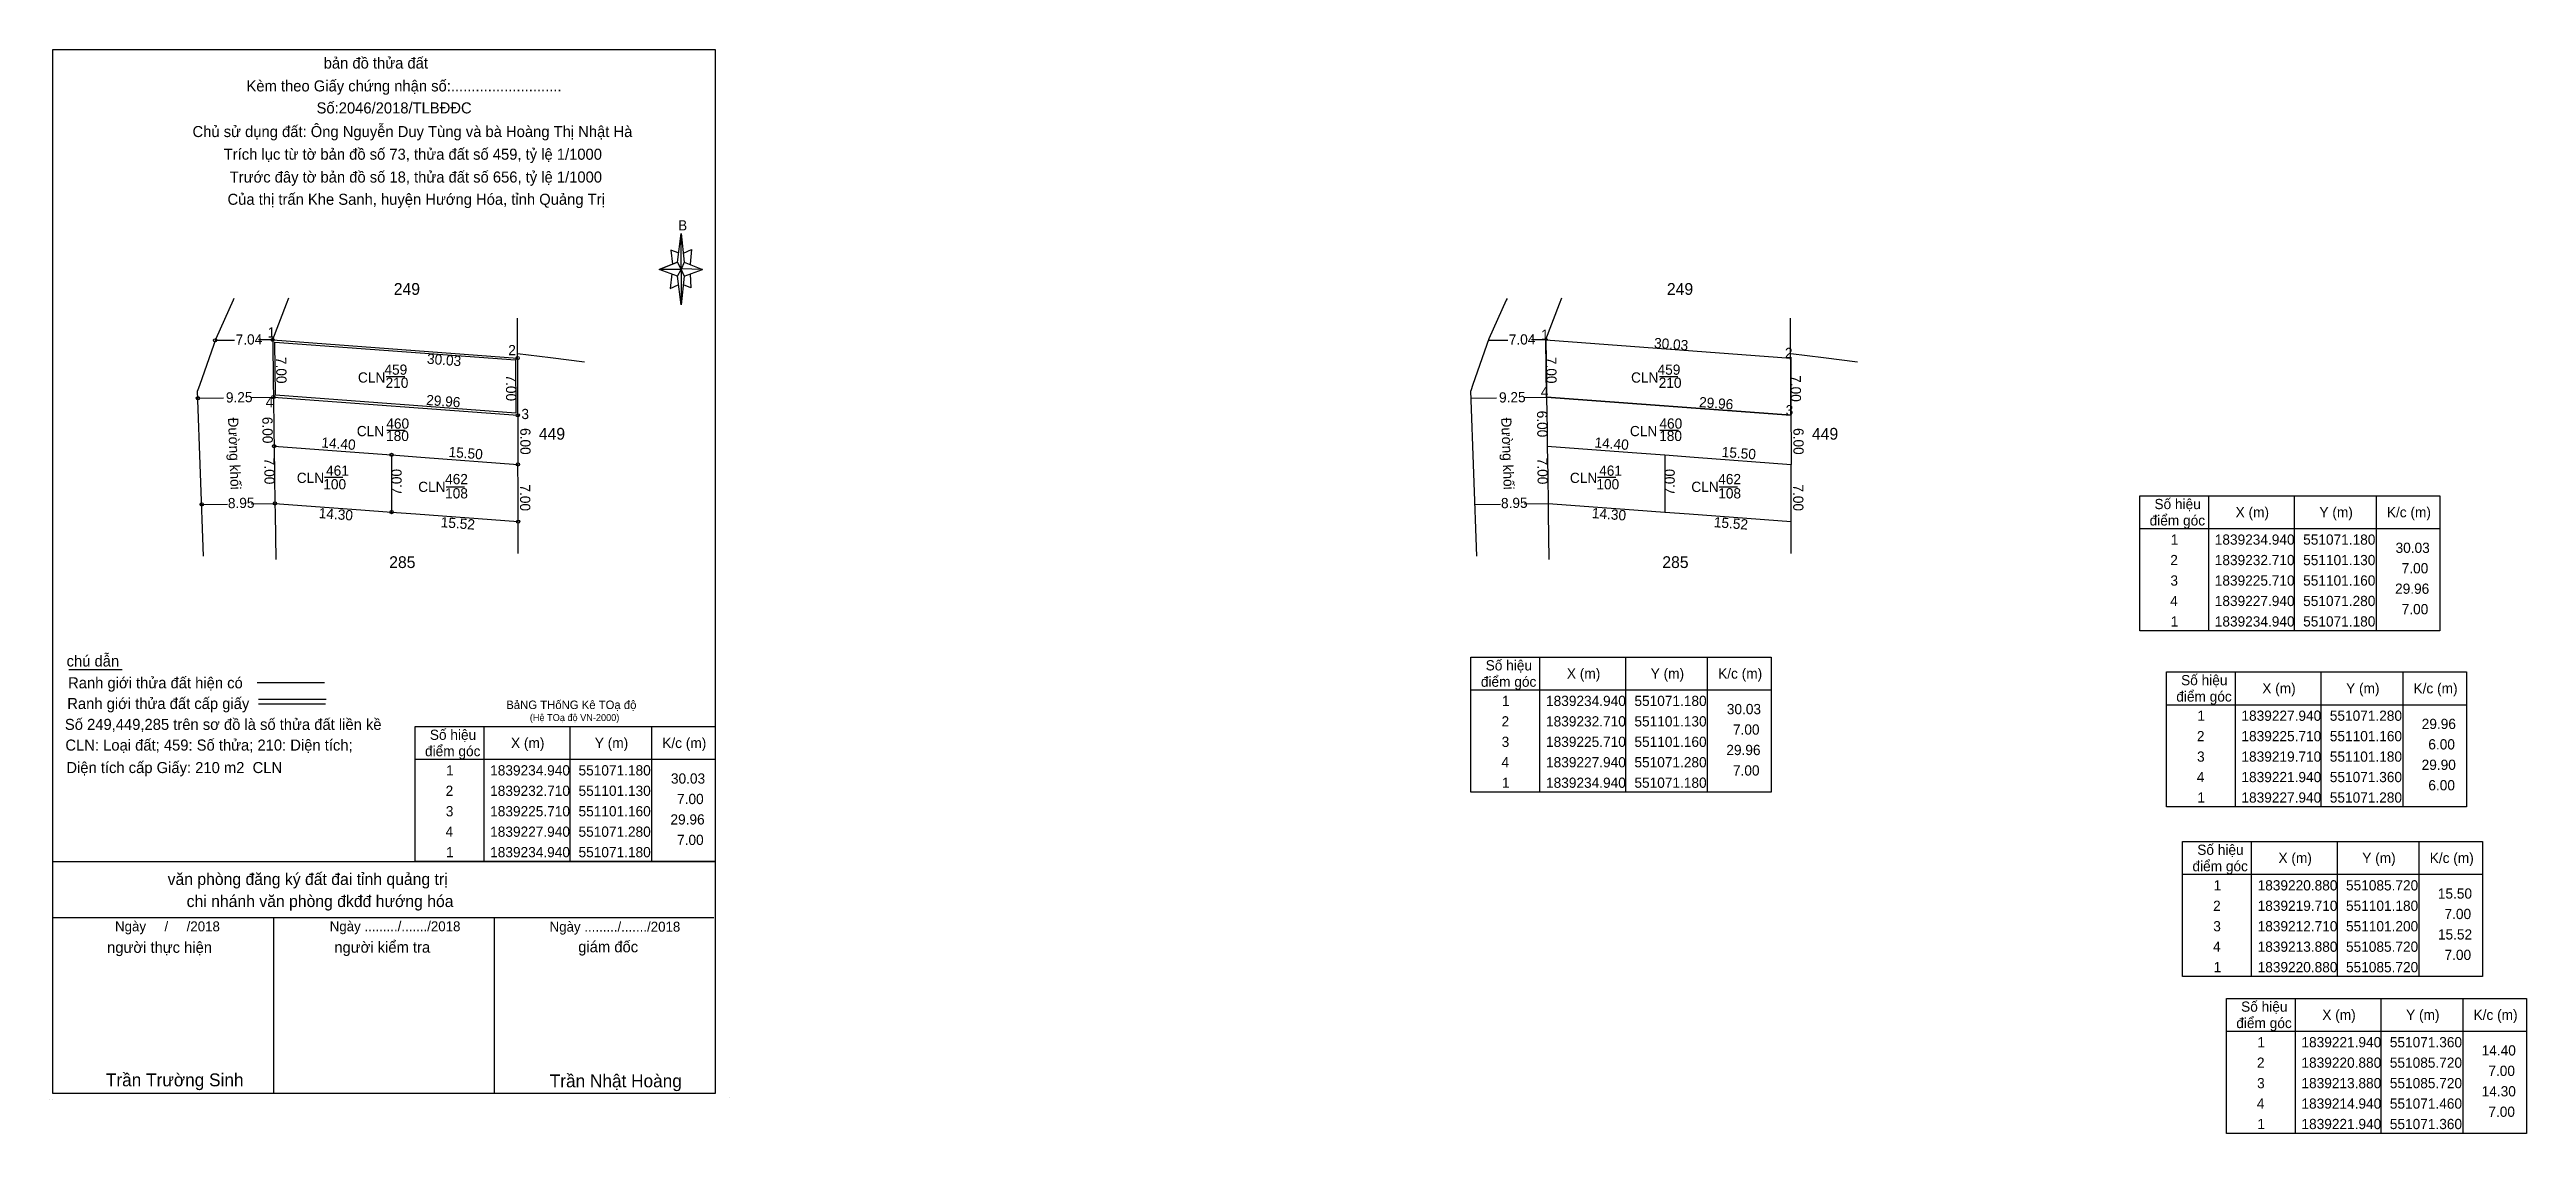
# Model space of a CAD drawing. Extents: x 550888 to 551191, y 1839138 to 1839270.
import ezdxf

# ---------------------------------------------------------------- set-up
doc = ezdxf.new("R2010")
doc.units = 0
for name, color, linetype in [('Level 1', 7, 'Continuous'), ('Level 10', 7, 'Continuous'), ('Level 17', 7, 'Continuous'), ('Level 23', 7, 'Continuous'), ('Level 5', 7, 'Continuous'), ('Level 6', 7, 'Continuous'), ('Level 61', 7, 'Continuous'), ('Level 63', 7, 'Continuous')]:
    doc.layers.add(name, color=color, linetype=linetype)

msp = doc.modelspace()

# ---------------------------------------------------------------- linework, layer by layer
at = {"layer": 'Level 1'}
for points in [[(550915.72, 1839234.67), (550945.17, 1839232.48), (550945.2, 1839225.98), (550915.82, 1839228.17)], [(551071.18, 1839234.94), (551101.13, 1839232.71), (551101.16, 1839225.71), (551071.28, 1839227.94)]]:
    msp.add_lwpolyline(points, close=True, dxfattribs=at)
at = {"layer": 'Level 10'}
for p, q in [((550945.4, 1839237.32), (550945.4, 1839237.6)), ((550945.44, 1839227.68), (550945.4, 1839237.32)), ((551101.11, 1839237.32), (551101.11, 1839237.6)), ((551101.15, 1839227.68), (551101.11, 1839237.32)), ((550908.43, 1839234.88), (550910.81, 1839234.91)), ((550913.73, 1839234.96), (550915.47, 1839234.98)), ((550915.47, 1839234.94), (550945.42, 1839232.71)), ((551064.14, 1839234.88), (551066.52, 1839234.91)), ((551069.44, 1839234.96), (551071.18, 1839234.98)), ((551071.18, 1839234.94), (551101.13, 1839232.71)), ((550906.32, 1839227.8), (550909.45, 1839227.85)), ((550912.82, 1839227.9), (550915.57, 1839227.94)), ((550915.57, 1839227.94), (550945.45, 1839225.71)), ((550945.45, 1839225.71), (550945.44, 1839227.68)), ((551062.03, 1839227.8), (551065.16, 1839227.85)), ((551068.53, 1839227.9), (551071.28, 1839227.94)), ((551071.28, 1839227.94), (551101.16, 1839225.71)), ((551101.16, 1839225.71), (551101.15, 1839227.68)), ((550945.45, 1839225.71), (550945.46, 1839221.62)), ((551101.16, 1839225.71), (551101.17, 1839221.62)), ((550915.65, 1839221.94), (550926.05, 1839221.17)), ((550945.46, 1839221.62), (550945.46, 1839220.82)), ((551071.36, 1839221.94), (551081.76, 1839221.17)), ((551101.17, 1839221.62), (551101.17, 1839220.82)), ((550926.05, 1839221.17), (550930.01, 1839220.88)), ((550930.01, 1839220.88), (550930.01, 1839216.18)), ((550930.01, 1839220.88), (550933.6, 1839220.61)), ((550933.6, 1839220.61), (550945.47, 1839219.71)), ((550945.46, 1839220.82), (550945.47, 1839219.71)), ((550945.48, 1839216.68), (550945.47, 1839219.71)), ((551081.76, 1839221.17), (551085.72, 1839220.88)), ((551085.72, 1839220.88), (551085.72, 1839216.18)), ((551085.72, 1839220.88), (551089.31, 1839220.61)), ((551089.31, 1839220.61), (551101.18, 1839219.71)), ((551101.17, 1839220.82), (551101.18, 1839219.71)), ((551101.19, 1839216.68), (551101.18, 1839219.71)), ((550930.01, 1839216.18), (550930.01, 1839213.88)), ((550945.49, 1839212.71), (550945.48, 1839216.68)), ((551085.72, 1839216.18), (551085.72, 1839213.88)), ((551101.2, 1839212.71), (551101.19, 1839216.68)), ((550906.8, 1839214.82), (550909.94, 1839214.86)), ((550912.82, 1839214.9), (550915.75, 1839214.94)), ((550915.75, 1839214.94), (550926.24, 1839214.16)), ((550926.24, 1839214.16), (550930.01, 1839213.88)), ((550930.01, 1839213.88), (550932.99, 1839213.65)), ((550932.99, 1839213.65), (550945.49, 1839212.71)), ((551062.51, 1839214.82), (551065.65, 1839214.86)), ((551068.53, 1839214.9), (551071.46, 1839214.94)), ((551071.46, 1839214.94), (551081.95, 1839214.16)), ((551081.95, 1839214.16), (551085.72, 1839213.88)), ((551085.72, 1839213.88), (551088.7, 1839213.65)), ((551088.7, 1839213.65), (551101.2, 1839212.71))]:
    msp.add_line(p, q, dxfattribs=at)
at = {"layer": 'Level 17'}
msp.add_line((550890.55, 1839194.63), (550897.07, 1839194.63), dxfattribs=at)
at = {"layer": 'Level 23'}
for p, q in [((550910.64, 1839239.8), (550908.5, 1839235.08)), ((550910.73, 1839240), (550910.64, 1839239.8)), ((550917.15, 1839239.33), (550917.44, 1839240.09)), ((551066.35, 1839239.8), (551064.21, 1839235.08)), ((551066.44, 1839240), (551066.35, 1839239.8)), ((551072.86, 1839239.33), (551073.15, 1839240.09)), ((550915.47, 1839234.98), (550917.15, 1839239.33)), ((551071.18, 1839234.98), (551072.86, 1839239.33)), ((550908.5, 1839235.08), (550906.56, 1839229.46)), ((550915.47, 1839234.98), (550915.54, 1839229.73)), ((551064.21, 1839235.08), (551062.27, 1839229.46)), ((551071.18, 1839234.98), (551071.25, 1839229.73)), ((550949.44, 1839232.73), (550945.42, 1839233.23)), ((550953.6, 1839232.21), (550949.44, 1839232.73)), ((551105.15, 1839232.73), (551101.13, 1839233.23)), ((551109.31, 1839232.21), (551105.15, 1839232.73)), ((550906.56, 1839229.46), (550906.29, 1839228.69)), ((550907.03, 1839208.49), (550906.29, 1839228.69)), ((550915.54, 1839229.73), (550915.57, 1839227.94)), ((550915.57, 1839227.94), (550915.63, 1839223.95)), ((551062.27, 1839229.46), (551062, 1839228.69)), ((551062.74, 1839208.49), (551062, 1839228.69)), ((551071.25, 1839229.73), (551071.28, 1839227.94)), ((551071.28, 1839227.94), (551071.34, 1839223.95)), ((550915.63, 1839223.95), (550915.63, 1839223.67)), ((550915.63, 1839223.67), (550915.65, 1839221.94)), ((550915.65, 1839221.94), (550915.7, 1839218.26)), ((551071.34, 1839223.95), (551071.34, 1839223.67)), ((551071.34, 1839223.67), (551071.36, 1839221.94)), ((551071.36, 1839221.94), (551071.41, 1839218.26)), ((550915.7, 1839218.26), (550915.75, 1839214.94)), ((551071.41, 1839218.26), (551071.46, 1839214.94)), ((550915.75, 1839214.94), (550915.77, 1839213.69)), ((550915.77, 1839213.69), (550915.86, 1839208.1)), ((550945.5, 1839209.75), (550945.49, 1839212.71)), ((551071.46, 1839214.94), (551071.48, 1839213.69)), ((551071.48, 1839213.69), (551071.57, 1839208.1)), ((551101.21, 1839209.75), (551101.2, 1839212.71)), ((550945.5, 1839208.82), (550945.5, 1839209.75)), ((551101.21, 1839208.82), (551101.21, 1839209.75))]:
    msp.add_line(p, q, dxfattribs=at)
at = {"layer": 'Level 5'}
for p, q in [((550965.17, 1839245.53), (550964.18, 1839245.89)), ((550964.18, 1839245.89), (550964.36, 1839244.18)), ((550964.99, 1839244.45), (550965.44, 1839247.96)), ((550965.71, 1839245.53), (550966.7, 1839245.98)), ((550966.7, 1839245.98), (550966.52, 1839244.18)), ((550964.99, 1839244.45), (550962.74, 1839243.55)), ((550962.74, 1839243.55), (550964.99, 1839244.45)), ((550964.99, 1839242.74), (550962.74, 1839243.55)), ((550965.44, 1839243.55), (550962.74, 1839243.55)), ((550964.27, 1839243.01), (550964.09, 1839241.21)), ((550965.44, 1839243.55), (550964.99, 1839244.45)), ((550964.99, 1839244.45), (550965.8, 1839242.74)), ((550968.05, 1839243.55), (550965.44, 1839243.64)), ((550965.44, 1839243.64), (550965.44, 1839243.55)), ((550965.44, 1839243.55), (550965.8, 1839242.74)), ((550965.8, 1839242.74), (550965.44, 1839239.23)), ((550965.8, 1839244.45), (550968.05, 1839243.55)), ((550965.8, 1839242.74), (550968.05, 1839243.55)), ((550965.8, 1839242.74), (550968.05, 1839243.55)), ((550966.52, 1839243.01), (550966.61, 1839241.3)), ((550964.09, 1839241.21), (550965.08, 1839241.66)), ((550966.61, 1839241.3), (550965.71, 1839241.66)), ((550888.6, 1839171.16), (550969.6, 1839171.16)), ((550888.6, 1839164.32), (550969.42, 1839164.32)), ((550888.6, 1839164.32), (550969.42, 1839164.32)), ((550888.6, 1839164.32), (550969.42, 1839164.32)), ((550888.6, 1839142.81), (550888.6, 1839164.32)), ((550915.6, 1839142.81), (550915.6, 1839164.32)), ((550942.6, 1839142.81), (550942.6, 1839164.32)), ((550969.6, 1839142.81), (550888.6, 1839142.81)), ((550888.18, 1839142.11), (550888.18, 1839142.11)), ((550888.18, 1839142.11), (550888.18, 1839142.11)), ((550888.18, 1839142.11), (550888.18, 1839142.11)), ((550888.54, 1839142.05), (550888.54, 1839142.05)), ((550888.54, 1839142.05), (550888.54, 1839142.05)), ((550888.54, 1839142.05), (550888.54, 1839142.05))]:
    msp.add_line(p, q, dxfattribs=at)
for points in [[(550888.6, 1839270.43), (550969.6, 1839270.43), (550969.6, 1839142.81), (550888.6, 1839142.81)], [(550965.44, 1839247.96), (550965.8, 1839244.45), (550965.44, 1839243.55)], [(550965.44, 1839243.55), (550965.44, 1839239.23), (550964.99, 1839242.74)]]:
    msp.add_lwpolyline(points, close=True, dxfattribs=at)
at = {"layer": 'Level 6'}
for p, q in [((550913.59, 1839193.06), (550921.82, 1839193.06)), ((550913.72, 1839190.99), (550922, 1839190.99)), ((550913.72, 1839190.43), (550921.94, 1839190.43)), ((550971.31, 1839142.36), (550971.31, 1839142.36)), ((550971.31, 1839142.36), (550971.31, 1839142.36)), ((550971.31, 1839142.36), (550971.31, 1839142.36))]:
    msp.add_line(p, q, dxfattribs=at)
at = {"layer": 'Level 63'}
for p, q in [((550929.37, 1839230.46), (550931.62, 1839230.46)), ((551085.08, 1839230.46), (551087.33, 1839230.46)), ((550929.43, 1839223.88), (550931.68, 1839223.88)), ((551085.14, 1839223.88), (551087.39, 1839223.88)), ((550921.79, 1839218.16), (550924.04, 1839218.16)), ((550936.68, 1839216.98), (550938.93, 1839216.98)), ((551077.5, 1839218.16), (551079.75, 1839218.16)), ((551092.39, 1839216.98), (551094.64, 1839216.98)), ((551152.22, 1839215.86), (551152.22, 1839199.36)), ((551162.72, 1839215.86), (551162.72, 1839199.36)), ((551172.72, 1839215.86), (551172.72, 1839199.36)), ((551143.82, 1839211.86), (551180.52, 1839211.86)), ((551070.43, 1839196.14), (551070.43, 1839179.64)), ((551080.93, 1839196.14), (551080.93, 1839179.64)), ((551090.93, 1839196.14), (551090.93, 1839179.64)), ((551155.48, 1839194.33), (551155.48, 1839177.83)), ((551165.98, 1839194.33), (551165.98, 1839177.83)), ((551175.98, 1839194.33), (551175.98, 1839177.83)), ((551062.03, 1839192.14), (551098.73, 1839192.14)), ((551147.08, 1839190.33), (551183.78, 1839190.33)), ((550941.3, 1839187.66), (550941.3, 1839171.16)), ((550951.8, 1839187.66), (550951.8, 1839171.16)), ((550961.8, 1839187.66), (550961.8, 1839171.16)), ((550932.9, 1839183.66), (550969.6, 1839183.66)), ((551157.46, 1839173.59), (551157.46, 1839157.09)), ((551167.96, 1839173.59), (551167.96, 1839157.09)), ((551177.96, 1839173.59), (551177.96, 1839157.09)), ((551149.06, 1839169.59), (551185.76, 1839169.59)), ((551162.82, 1839154.41), (551162.82, 1839137.91)), ((551173.32, 1839154.41), (551173.32, 1839137.91)), ((551183.32, 1839154.41), (551183.32, 1839137.91)), ((551154.42, 1839150.41), (551191.12, 1839150.41))]:
    msp.add_line(p, q, dxfattribs=at)
for points in [[(551143.82, 1839215.86), (551180.52, 1839215.86), (551180.52, 1839199.36), (551143.82, 1839199.36)], [(551062.03, 1839196.14), (551098.73, 1839196.14), (551098.73, 1839179.64), (551062.03, 1839179.64)], [(551147.08, 1839194.33), (551183.78, 1839194.33), (551183.78, 1839177.83), (551147.08, 1839177.83)], [(550932.9, 1839187.66), (550969.6, 1839187.66), (550969.6, 1839171.16), (550932.9, 1839171.16)], [(551149.06, 1839173.59), (551185.76, 1839173.59), (551185.76, 1839157.09), (551149.06, 1839157.09)], [(551154.42, 1839154.41), (551191.12, 1839154.41), (551191.12, 1839137.91), (551154.42, 1839137.91)]]:
    msp.add_lwpolyline(points, close=True, dxfattribs=at)
for centre in [(550908.43, 1839234.88), (550915.47, 1839234.94), (550945.42, 1839232.71), (550906.32, 1839227.8), (550915.57, 1839227.94), (550945.45, 1839225.71), (550915.65, 1839221.94), (550930.01, 1839220.88), (550945.47, 1839219.71), (550906.8, 1839214.82), (550915.75, 1839214.94), (550930.01, 1839213.88), (550945.49, 1839212.71)]:
    msp.add_circle(centre, 0.2, dxfattribs=at)

# ---------------------------------------------------------------- texts
at = {"layer": 'Level 1'}
for s, height, p in [('CLN', 1.25, (550925.9, 1839229.71)), ('459', 1.25, (550929.14, 1839230.67)), ('CLN', 1.25, (551081.61, 1839229.71)), ('459', 1.25, (551084.85, 1839230.67)), ('210', 1.25, (550929.28, 1839229.07)), ('210', 1.25, (551084.99, 1839229.07)), ('460', 1.25, (550929.37, 1839224.08)), ('460', 1.25, (551085.08, 1839224.08)), ('CLN', 1.25, (550925.76, 1839223.16)), ('180', 1.25, (550929.34, 1839222.57)), ('CLN', 1.25, (551081.47, 1839223.16)), ('180', 1.25, (551085.05, 1839222.57)), ('CLN', 1.25, (550918.42, 1839217.44)), ('461', 1.25, (550922, 1839218.32)), ('462', 1.25, (550936.56, 1839217.29)), ('CLN', 1.25, (551074.13, 1839217.44)), ('461', 1.25, (551077.71, 1839218.32)), ('462', 1.25, (551092.27, 1839217.29)), ('100', 1.25, (550921.66, 1839216.66)), ('CLN', 1.25, (550933.27, 1839216.34)), ('108', 1.25, (550936.56, 1839215.55)), ('100', 1.25, (551077.37, 1839216.66)), ('CLN', 1.25, (551088.98, 1839216.34)), ('108', 1.25, (551092.27, 1839215.55)), ('BảNG THốNG Kê TOạ độ ', 1.035, (550944.04, 1839189.8)), ('(Hệ TOạ độ VN-2000)', 0.837, (550946.92, 1839188.34))]:
    msp.add_text(s, height=height, dxfattribs=at).set_placement(p)
at = {"layer": 'Level 5'}
for s, height, p in [('bản đồ thửa đất', 1.35, (550921.71, 1839268.11)), ('Kèm theo Giấy chứng nhận số:...........................', 1.35, (550912.27, 1839265.31)), ('Số:2046/2018/TLBĐĐC', 1.35, (550920.84, 1839262.62)), ('Chủ sử dụng đất: Ông Nguyễn Duy Tùng và bà Hoàng Thị Nhật Hà', 1.35, (550905.67, 1839259.73)), ('Trích lục từ tờ bản đồ số 73, thửa đất số 459, tỷ lệ 1/1000 ', 1.35, (550909.49, 1839256.96)), ('Trước đây tờ bản đồ số 18, thửa đất số 656, tỷ lệ 1/1000 ', 1.35, (550910.22, 1839254.17)), ('Của thị trấn Khe Sanh, huyện Hướng Hóa, tỉnh Quảng Trị', 1.35, (550909.95, 1839251.45)), ('B', 1.24, (550965.06, 1839248.32)), ('văn phòng đăng ký đất đai tỉnh quảng trị', 1.4399, (550902.62, 1839168.29)), ('chi nhánh văn phòng đkđđ hướng hóa', 1.4399, (550904.95, 1839165.59)), ('Ngày     /     /2018', 1.215, (550896.19, 1839162.62)), ('Ngày ........./......./2018', 1.215, (550922.45, 1839162.63)), ('người thực hiện', 1.35, (550895.22, 1839159.99)), ('người kiểm tra', 1.35, (550923.01, 1839160.01)), ('Ngày ........./......./2018', 1.215, (550949.34, 1839162.58)), ('giám đốc', 1.35, (550952.84, 1839160.06)), ('Trần Trường Sinh', 1.5749, (550895.07, 1839143.67)), ('Trần Nhật Hoàng', 1.5749, (550949.36, 1839143.55))]:
    msp.add_text(s, height=height, dxfattribs=at).set_placement(p)
at = {"layer": 'Level 6'}
for s, p in [('chú dẫn', (550890.27, 1839195)), ('Ranh giới thửa đất cấp giấy', (550890.35, 1839189.8)), ('Ranh giới thửa đất hiện có ', (550890.45, 1839192.33)), ('Số 249,449,285 trên sơ đồ là số thửa đất liền kề', (550890.06, 1839187.25)), ('CLN: Loại đất; 459: Số thửa; 210: Diện tích;', (550890.12, 1839184.72)), ('Diện tích cấp Giấy: 210 m2  CLN', (550890.24, 1839181.97))]:
    msp.add_text(s, height=1.35, dxfattribs=at).set_placement(p)
at = {"layer": 'Level 61'}
for s, p in [('249', (550930.28, 1839240.44)), ('249', (551085.99, 1839240.44)), ('449', (550948.02, 1839222.73)), ('449', (551103.73, 1839222.73)), ('285', (550929.72, 1839207.04)), ('285', (551085.43, 1839207.04))]:
    msp.add_text(s, height=1.44, dxfattribs=at).set_placement(p)
at = {"layer": 'Level 63'}
for s, rotation, p in [('7.04', 0.8138, (550910.95, 1839234.34)), ('7.04', 0.8138, (551066.66, 1839234.34)), ('30.03', 355.7418, (551084.38, 1839233.95)), ('7.00', 270.8185, (550915.88, 1839232.84)), ('30.03', 355.7418, (550934.31, 1839232.02)), ('7.00', 270.2456, (550944, 1839230.7)), ('7.00', 270.8185, (551071.21, 1839232.84)), ('9.25', 0.8671, (550909.76, 1839227.27)), ('29.96', 355.7318, (550934.21, 1839226.98)), ('9.25', 0.8671, (551065.47, 1839227.27)), ('29.96', 355.7318, (551089.89, 1839226.72)), ('7.00', 270.2456, (551101.13, 1839230.61)), ('Đường khối', 272.098, (550910.01, 1839225.41)), ('6.00', 270.7639, (550914.2, 1839225.52)), ('Đường khối', 272.098, (551065.72, 1839225.41)), ('6.00', 270.7639, (551070.1, 1839226.27)), ('14.40', 355.7783, (550921.4, 1839221.78)), ('15.50', 355.6722, (550936.95, 1839220.63)), ('6.00', 270.191, (550945.75, 1839224.15)), ('14.40', 355.7783, (551077.11, 1839221.78)), ('15.50', 355.6722, (551092.66, 1839220.63)), ('6.00', 270.191, (551101.46, 1839224.15)), ('7.00', 270.8185, (550914.43, 1839220.51)), ('7.00', 90, (550931.24, 1839215.9)), ('7.00', 270.8185, (551070.14, 1839220.51)), ('7.00', 90, (551086.95, 1839215.9)), ('8.95', 0.8671, (550910, 1839214.35)), ('7.00', 270.1637, (550945.72, 1839217.26)), ('8.95', 0.8671, (551065.71, 1839214.35)), ('7.00', 270.1637, (551101.43, 1839217.26)), ('14.30', 355.7488, (550921.07, 1839213.15)), ('15.52', 355.6777, (550935.99, 1839212.04)), ('14.30', 355.7488, (551076.78, 1839213.15)), ('15.52', 355.6777, (551091.7, 1839212.04))]:
    msp.add_text(s, height=1.25, rotation=rotation, dxfattribs=at).set_placement(p)
for s, p in [(' 1', (550914.38, 1839235.22)), (' 2', (550943.82, 1839233.06)), (' 1', (551070.14, 1839234.94)), (' 2', (551099.96, 1839232.71)), (' 4', (550914.16, 1839226.7)), (' 4', (551070.1, 1839227.94)), (' 3', (550945.43, 1839225.25)), (' 3', (551100.05, 1839225.71)), ('Số hiệu', (551145.62, 1839214.24)), ('điểm góc', (551145.03, 1839212.24)), ('X (m)', (551155.55, 1839213.24)), ('Y (m)', (551165.8, 1839213.24)), ('K/c (m)', (551174.05, 1839213.24)), (' 1', (551147.15, 1839209.89)), ('1839234.940', (551153, 1839209.89)), ('551071.180', (551163.81, 1839209.89)), ('30.03', (551175.11, 1839208.89)), (' 2', (551147.09, 1839207.39)), ('1839232.710', (551153, 1839207.39)), ('551101.130', (551163.81, 1839207.39)), ('7.00', (551175.86, 1839206.39)), (' 4', (551147.08, 1839202.39)), (' 3', (551147.11, 1839204.89)), ('1839225.710', (551153, 1839204.89)), ('1839227.940', (551153, 1839202.39)), ('551101.160', (551163.81, 1839204.89)), ('551071.280', (551163.81, 1839202.39)), ('29.96', (551175.05, 1839203.89)), (' 1', (551147.15, 1839199.89)), ('1839234.940', (551153, 1839199.89)), ('551071.180', (551163.81, 1839199.89)), ('7.00', (551175.86, 1839201.39)), ('Số hiệu', (551063.83, 1839194.52)), ('X (m)', (551073.76, 1839193.52)), ('Y (m)', (551084.01, 1839193.52)), ('K/c (m)', (551092.26, 1839193.52)), ('điểm góc', (551063.24, 1839192.52)), (' 1', (551065.36, 1839190.17)), ('1839234.940', (551071.21, 1839190.17)), ('551071.180', (551082.02, 1839190.17)), ('điểm góc', (551148.29, 1839190.71)), ('Số hiệu', (551148.88, 1839192.71)), ('X (m)', (551158.81, 1839191.71)), ('Y (m)', (551169.06, 1839191.71)), ('K/c (m)', (551177.31, 1839191.71)), (' 2', (551065.3, 1839187.67)), ('1839232.710', (551071.21, 1839187.67)), ('551101.130', (551082.02, 1839187.67)), ('30.03', (551093.32, 1839189.17)), (' 1', (551150.41, 1839188.36)), ('1839227.940', (551156.26, 1839188.36)), ('551071.280', (551167.07, 1839188.36)), ('29.96', (551178.31, 1839187.36)), ('điểm góc', (550934.1, 1839184.03)), ('Số hiệu', (550934.69, 1839186.03)), ('X (m)', (550944.62, 1839185.03)), ('Y (m)', (550954.87, 1839185.03)), ('K/c (m)', (550963.12, 1839185.03)), (' 3', (551065.32, 1839185.17)), ('1839225.710', (551071.21, 1839185.17)), ('551101.160', (551082.02, 1839185.17)), ('29.96', (551093.26, 1839184.17)), ('7.00', (551094.07, 1839186.67)), (' 2', (551150.35, 1839185.86)), ('1839225.710', (551156.26, 1839185.86)), ('551101.160', (551167.07, 1839185.86)), ('6.00', (551179.12, 1839184.86)), (' 1', (550936.22, 1839181.68)), ('1839234.940', (550942.07, 1839181.68)), ('551071.180', (550952.88, 1839181.68)), (' 4', (551065.29, 1839182.67)), ('1839227.940', (551071.21, 1839182.67)), ('551071.280', (551082.02, 1839182.67)), ('7.00', (551094.07, 1839181.67)), (' 4', (551150.34, 1839180.86)), (' 3', (551150.37, 1839183.36)), ('1839219.710', (551156.26, 1839183.36)), ('1839221.940', (551156.26, 1839180.86)), ('551101.180', (551167.07, 1839183.36)), ('551071.360', (551167.07, 1839180.86)), ('29.90', (551178.3, 1839182.36)), (' 2', (550936.16, 1839179.18)), ('1839232.710', (550942.07, 1839179.18)), ('551101.130', (550952.88, 1839179.18)), ('30.03', (550964.18, 1839180.68)), ('7.00', (550964.93, 1839178.18)), (' 1', (551065.36, 1839180.17)), ('1839234.940', (551071.21, 1839180.17)), ('551071.180', (551082.02, 1839180.17)), (' 1', (551150.41, 1839178.36)), ('1839227.940', (551156.26, 1839178.36)), ('551071.280', (551167.07, 1839178.36)), ('6.00', (551179.12, 1839179.86)), (' 3', (550936.18, 1839176.68)), ('1839225.710', (550942.07, 1839176.68)), ('551101.160', (550952.88, 1839176.68)), ('29.96', (550964.12, 1839175.68)), (' 4', (550936.15, 1839174.18)), ('1839227.940', (550942.07, 1839174.18)), ('551071.280', (550952.88, 1839174.18)), ('7.00', (550964.93, 1839173.18)), ('Số hiệu', (551150.86, 1839171.97)), (' 1', (550936.22, 1839171.68)), ('1839234.940', (550942.07, 1839171.68)), ('551071.180', (550952.88, 1839171.68)), ('điểm góc', (551150.27, 1839169.97)), ('X (m)', (551160.79, 1839170.97)), ('Y (m)', (551171.04, 1839170.97)), ('K/c (m)', (551179.29, 1839170.97)), (' 1', (551152.39, 1839167.62)), ('1839220.880', (551158.24, 1839167.62)), ('551085.720', (551169.05, 1839167.62)), ('15.50', (551180.28, 1839166.62)), (' 2', (551152.33, 1839165.12)), (' 3', (551152.35, 1839162.62)), ('1839219.710', (551158.24, 1839165.12)), ('1839212.710', (551158.24, 1839162.62)), ('551101.180', (551169.05, 1839165.12)), ('551101.200', (551169.05, 1839162.62)), ('7.00', (551181.1, 1839164.12)), (' 4', (551152.32, 1839160.12)), ('1839213.880', (551158.24, 1839160.12)), ('551085.720', (551169.05, 1839160.12)), ('15.52', (551180.29, 1839161.62)), (' 1', (551152.39, 1839157.62)), ('1839220.880', (551158.24, 1839157.62)), ('551085.720', (551169.05, 1839157.62)), ('7.00', (551181.1, 1839159.12)), ('điểm góc', (551155.63, 1839150.79)), ('Số hiệu', (551156.22, 1839152.79)), ('X (m)', (551166.15, 1839151.79)), ('Y (m)', (551176.4, 1839151.79)), ('K/c (m)', (551184.65, 1839151.79)), (' 1', (551157.75, 1839148.44)), ('1839221.940', (551163.6, 1839148.44)), ('551071.360', (551174.41, 1839148.44)), (' 2', (551157.69, 1839145.94)), ('1839220.880', (551163.6, 1839145.94)), ('551085.720', (551174.41, 1839145.94)), ('14.40', (551185.64, 1839147.44)), ('7.00', (551186.46, 1839144.94)), (' 3', (551157.71, 1839143.44)), ('1839213.880', (551163.6, 1839143.44)), ('551085.720', (551174.41, 1839143.44)), ('14.30', (551185.64, 1839142.44)), (' 4', (551157.68, 1839140.94)), (' 1', (551157.75, 1839138.44)), ('1839214.940', (551163.6, 1839140.94)), ('1839221.940', (551163.6, 1839138.44)), ('551071.460', (551174.41, 1839140.94)), ('551071.360', (551174.41, 1839138.44)), ('7.00', (551186.46, 1839139.94))]:
    msp.add_text(s, height=1.25, dxfattribs=at).set_placement(p)

doc.saveas('drawing.dxf')
